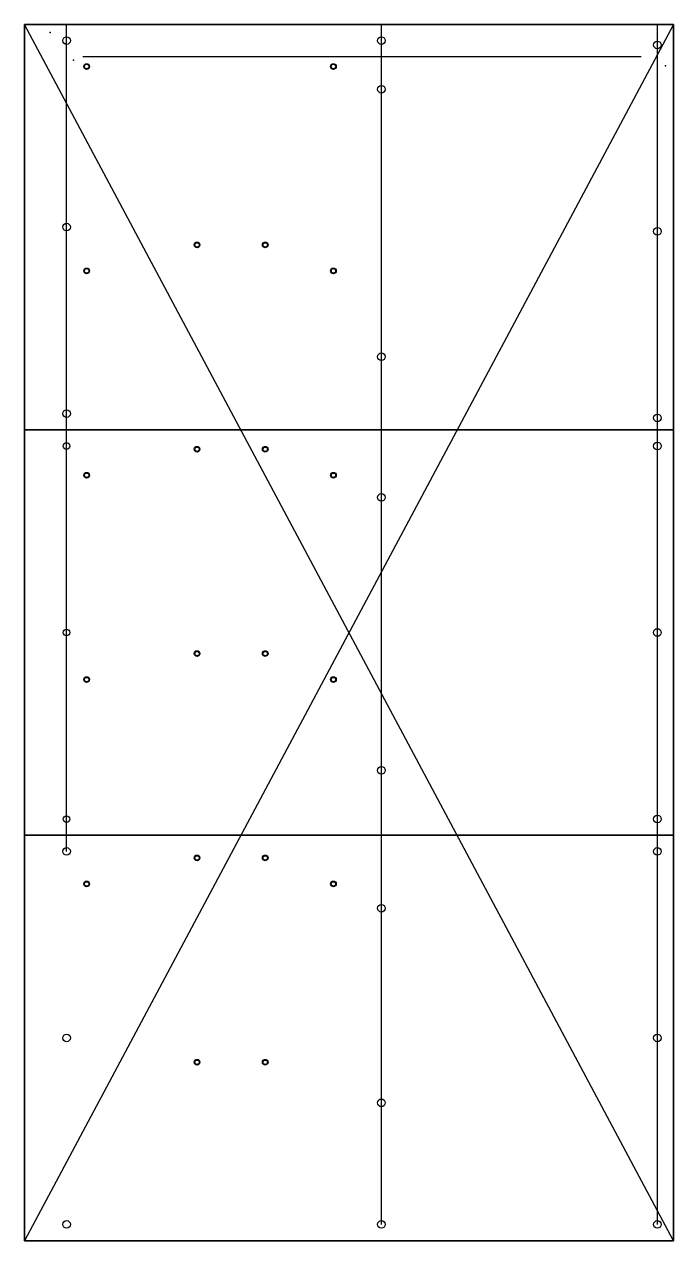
# Model space of a CAD drawing. Header units: centimetres. Extents: x -20 to 20, y -37.5 to 37.5.
import ezdxf

# ---------------------------------------------------------------- set-up
doc = ezdxf.new("R2010")
doc.units = ezdxf.units.CM
doc.header["$MEASUREMENT"] = 0
for name, color, linetype in [('BASE_FLOOR_Sketch1', 7, 'Continuous'), ('BASE_FLOOR_Sketch2', 7, 'Continuous'), ('BASE_FLOOR_Sketch3', 7, 'Continuous'), ('BASE_FLOOR_Sketch4', 7, 'Continuous'), ('BASE_FLOOR_Sketch5', 7, 'Continuous'), ('plaqueBase v3_Sketch2', 7, 'Continuous')]:
    doc.layers.add(name, color=color, linetype=linetype)

# ---------------------------------------------------------------- blocks, each defined once
blk = doc.blocks.new('BASE_FLOOR')
at = {"layer": 'BASE_FLOOR_Sketch1'}
for p, q in [((-20, -37.5), (-20, 37.5)), ((-20, 37.5), (20, 37.5)), ((20, -37.5), (-20, 37.5)), ((20, 37.5), (-20, -37.5)), ((20, 37.5), (20, -37.5)), ((-20, 12.5), (20, 12.5)), ((-20, -12.5), (20, -12.5)), ((20, -37.5), (-20, -37.5))]:
    blk.add_line(p, q, dxfattribs=at)
blk.add_point((0, 0), dxfattribs=at)
at = {"layer": 'BASE_FLOOR_Sketch2'}
for p, q in [((-20, 37.5, 0.5), (-20, -37.5, 0.5)), ((20, 37.5, 0.5), (-20, 37.5, 0.5)), ((20, -37.5, 0.5), (20, 37.5, 0.5)), ((-20, -37.5, 0.5), (20, -37.5, 0.5))]:
    blk.add_line(p, q, dxfattribs=at)
for p in [(-18.4, 37, 0.5), (0, 0, 0.5)]:
    blk.add_point(p, dxfattribs=at)
at = {"layer": 'BASE_FLOOR_Sketch3'}
for p, q in [((20, 37.5, 0.5), (-20, 37.5, 0.5)), ((-20, 37.5, 0.5), (-20, -37.5, 0.5)), ((20, -37.5, 0.5), (20, 37.5, 0.5))]:
    blk.add_line(p, q, dxfattribs=at)
for p in [(-16.962, 35.3, 0.5), (19.5, 34.95, 0.5), (0, 0, 0.5)]:
    blk.add_point(p, dxfattribs=at)
at = {"layer": 'BASE_FLOOR_Sketch4'}
blk.add_point((0, 0), dxfattribs=at)
at = {"layer": 'BASE_FLOOR_Sketch5'}
for p, q in [((-17.4, -13.5, 0.5), (-17.4, 37.501, 0.5)), ((-20, 37.5, 0.5), (-20, -37.5, 0.5)), ((20, 37.5, 0.5), (-20, 37.5, 0.5)), ((20, 37.5, 0.5), (-20, 37.5, 0.5)), ((2, -12.5, 0.5), (2, 37.5, 0.5)), ((19, -36.5, 0.5), (19, 37.5, 0.5)), ((20, -37.5, 0.5), (20, 37.5, 0.5)), ((18, 35.5, 0.5), (-16.4, 35.5, 0.5)), ((20, 12.5, 0.5), (-20, 12.5, 0.5)), ((20, -12.5, 0.5), (-20, -12.5, 0.5)), ((2, -36.5, 0.5), (2, -12.5, 0.5)), ((-20, -37.5, 0.5), (20, -37.5, 0.5))]:
    blk.add_line(p, q, dxfattribs=at)
for centre, radius in [((-17.4, 36.5, 0.5), 0.235), ((2, 36.5, 0.5), 0.235), ((19, 36.235, 0.5), 0.235), ((-16.162, 34.9, 0.5), 0.175), ((-16.162, 34.9, 0.5), 0.135), ((-0.962, 34.9, 0.5), 0.175), ((-0.962, 34.9, 0.5), 0.135), ((2, 33.5, 0.5), 0.235), ((-17.4, 25, 0.5), 0.235), ((19, 24.735, 0.5), 0.235), ((-9.362, 23.9, 0.5), 0.175), ((-9.362, 23.9, 0.5), 0.135), ((-5.162, 23.9, 0.5), 0.175), ((-5.162, 23.9, 0.5), 0.135), ((-16.162, 22.3, 0.5), 0.175), ((-16.162, 22.3, 0.5), 0.135), ((-0.962, 22.3, 0.5), 0.175), ((-0.962, 22.3, 0.5), 0.135), ((2, 17, 0.5), 0.235), ((-17.4, 13.5, 0.5), 0.235), ((19, 13.235, 0.5), 0.235), ((-17.4, 11.5, 0.5), 0.201), ((-9.362, 11.3, 0.5), 0.175), ((-9.362, 11.3, 0.5), 0.135), ((-5.162, 11.3, 0.5), 0.175), ((-5.162, 11.3, 0.5), 0.135), ((19, 11.5, 0.5), 0.235), ((-16.162, 9.7, 0.5), 0.175), ((-16.162, 9.7, 0.5), 0.135), ((-0.962, 9.7, 0.5), 0.175), ((-0.962, 9.7, 0.5), 0.135), ((2, 8.332, 0.5), 0.235), ((-17.4, 0, 0.5), 0.201), ((19, 0, 0.5), 0.235), ((-9.362, -1.3, 0.5), 0.175), ((-9.362, -1.3, 0.5), 0.135), ((-5.162, -1.3, 0.5), 0.175), ((-5.162, -1.3, 0.5), 0.135), ((-16.162, -2.9, 0.5), 0.175), ((-16.162, -2.9, 0.5), 0.135), ((-0.962, -2.9, 0.5), 0.175), ((-0.962, -2.9, 0.5), 0.135), ((2, -8.5, 0.5), 0.235), ((-17.4, -11.5, 0.5), 0.201), ((19, -11.5, 0.5), 0.235), ((-17.4, -13.5, 0.5), 0.235), ((19, -13.5, 0.5), 0.235), ((-9.362, -13.9, 0.5), 0.175), ((-9.362, -13.9, 0.5), 0.135), ((-5.162, -13.9, 0.5), 0.175), ((-5.162, -13.9, 0.5), 0.135), ((-16.162, -15.5, 0.5), 0.175), ((-16.162, -15.5, 0.5), 0.135), ((-0.962, -15.5, 0.5), 0.175), ((-0.962, -15.5, 0.5), 0.135), ((2, -17, 0.5), 0.235), ((-17.4, -25, 0.5), 0.235), ((19, -25, 0.5), 0.235), ((-9.362, -26.5, 0.5), 0.175), ((-9.362, -26.5, 0.5), 0.135), ((-5.162, -26.5, 0.5), 0.175), ((-5.162, -26.5, 0.5), 0.135), ((2, -29, 0.5), 0.235), ((-17.4, -36.5, 0.5), 0.235), ((2, -36.5, 0.5), 0.235), ((19, -36.5, 0.5), 0.235)]:
    blk.add_circle(centre, radius, dxfattribs=at)
blk.add_point((0, 0, 0.5), dxfattribs=at)

msp = doc.modelspace()

# ---------------------------------------------------------------- linework, layer by layer
at = {"layer": 'plaqueBase v3_Sketch2'}
for p, q in [((20, 37.5), (-20, 37.5)), ((-20, 37.5), (-20, 12.5)), ((20, 12.5), (20, 37.5)), ((-20, 12.5), (20, 12.5)), ((-20, -12.5), (-20, -37.5)), ((20, -12.5), (-20, -12.5)), ((20, -37.5), (20, -12.5)), ((-20, -37.5), (20, -37.5))]:
    msp.add_line(p, q, dxfattribs=at)
msp.add_point((0, 0), dxfattribs=at)

# ---------------------------------------------------------------- block references
msp.add_blockref('BASE_FLOOR', (0, 0))

doc.saveas('drawing.dxf')
